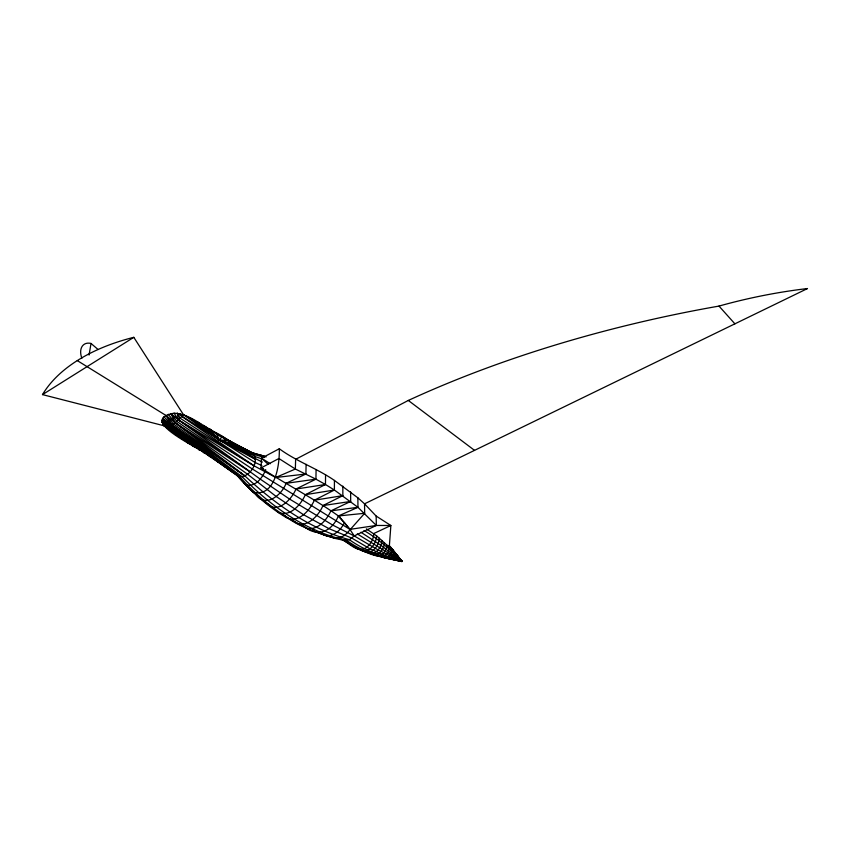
<?xml version="1.0" encoding="UTF-8"?>
<svg xmlns="http://www.w3.org/2000/svg" width="850" height="850" viewBox="0 0 850 850"><rect width="100%" height="100%" fill="white"/><g stroke="black" fill="none" stroke-linecap="round" stroke-linejoin="round"><path stroke-width="1.27" d="M208.813 455.026L210.545 456.843C203.543 449.576 134.938 420.293 174.112 413.196C189.922 413.844 202.353 426.296 216.187 432.756C232.422 441.214 245.809 454.665 262.406 462.071M366.392 528.891L376.561 535.819C376.561 543.299 369.378 553.467 361.123 550.258C369.846 553.573 387.887 563.497 389.257 547.389L390.862 525.502L376.348 525.449L357.956 507.312L334.39 490.025L334.433 480.431C316.912 468.308 296.459 461.412 279.289 448.757L261.534 458.203L261.035 467.936C287.087 485.031 315.106 499.024 340.382 517.363M265.699 469.646C262.873 477.456 254.894 488.049 245.501 484.638L236.64 474.853C251.048 491.661 267.814 506.547 286.843 517.937C298.945 523.143 309.899 510.149 314.383 500.204L334.39 490.025L325.465 484.5L325.561 474.884M278.109 512.369C290.126 517.469 300.911 504.517 305.394 494.679L325.465 484.5L315.934 479.166L316.083 469.519M256.094 494.594C265.306 508.481 282.104 494.721 286.046 483.321L305.894 474.002L306.117 464.323M279.289 448.757C279.703 464.058 275.825 497.069 253.258 492.384L243.748 482.779M363.418 550.29L364.799 551.639L380.789 556.878L399.288 560.628L399.882 558.567L389.215 545.477M376.561 535.819L386.877 545.062C386.793 550.173 382.797 556.123 377.241 555.857M381.873 540.419C381.905 546.933 375.636 555.741 368.475 552.936M384.413 542.736C384.455 548.696 378.717 556.739 372.162 554.168M379.259 538.114C379.27 545.137 372.534 554.657 364.799 551.639M89.048 355.056L91.024 343.453L98.079 349.509M334.433 480.431L357.861 497.813L357.956 507.312L338.396 515.95L344.484 522.612C341.126 529.444 334.517 536.35 326.326 535.766C311.78 530.326 296.193 525.311 284.251 515.238M357.861 497.813L364.533 503.827L364.671 513.283L338.396 515.95C331.776 531.728 317.039 538.146 303.206 525.693M350.625 491.906L350.678 501.436L330.894 510.85C326.846 519.722 318.867 529.295 308.199 528.7C282.051 516.683 259.112 498.451 240.008 477.052L162.616 418.423L168.204 425.744L238.064 476.351C248.88 479.336 260.334 461.688 253.056 453.092L224.814 438.547M342.837 486.094L342.848 495.656L322.894 505.591C318.931 516.077 303.694 531.462 293.197 520.285M263.543 468.701L261.035 467.936L278.896 458.522L295.354 469.03L315.934 479.166L295.949 489.047C291.996 499.056 277.419 514.484 267.144 503.699L272.404 507.461M364.671 513.283L347.427 532.706L344.516 535.447L338.3 538.401L335.421 538.433L326.326 535.766L314.118 531.303L312.545 529.699M190.177 418.614L183.387 414.566C178.627 420.229 171.998 426.955 163.912 425.744L42.5 394.612L133.801 337.333L183.387 414.566L219.332 440.034L222.275 436.496L220.501 436.252M378.632 555.507L383.297 557.43L401.976 561.457L390.022 546.539L401.976 561.457C383.392 557.239 365.011 550.821 349.361 539.686C309.368 528.806 274.901 503.774 244.896 475.936L174.962 422.641L171.052 413.546L178.447 419.879L253.895 465.715L275.719 477.509L295.354 469.03L295.63 459.319L408.308 400.446A632.411 280.649 -9.8 0 1 718.994 306.085A310.569 164.464 -12.7 0 1 807.5 288.543L364.533 503.827L376.146 516.056L376.348 525.449L354.216 535.925L349.361 539.686L344.516 540.515L335.421 538.433L323.489 534.661L322.054 533.216M305.394 494.679L334.39 490.025M314.383 500.204L342.848 495.656M295.949 489.047L325.465 484.5M322.894 505.591L350.678 501.436M174.112 413.196L178.447 419.879L252.174 468.892L349.913 529.369L376.348 525.449M286.046 483.321L315.934 479.166M330.894 510.85L357.956 507.312M275.719 477.509L305.894 474.002M334.156 537.753C346.237 536.616 355.311 555.709 366.796 547.273C370.897 543.926 373.703 538.868 373.798 533.524L390.862 525.502L376.146 516.056M396.397 555.199C400.095 555.401 396.684 562.084 394.134 559.714L397.067 560.394M397.099 555.974L401.976 561.457C382.564 557.887 363.014 552.256 346.853 540.504C306.159 531.537 270.884 506.473 242.335 476.914L171.498 424.618L163.933 416.787M199.282 423.672L190.251 418.136L219.332 440.034L228.214 440.257L222.838 437.676M198.401 449.682L201.418 449.905L204.436 453.316M393.157 559.481L390.235 558.758C393.454 561.574 397.981 554.933 394.974 552.394M387.324 557.993L389.268 558.503M398.937 560.649L401.976 561.457L397.556 555.974M201.28 424.479L196.966 421.738L219.332 440.034L234.005 444.04L225.144 439.174M245.204 449.608L251.101 452.434L266.156 456.886M263.84 456.11L251.101 452.434L233.527 443.626M264.414 457.523L254.511 454.538L232.422 442.956M188.966 442.903L186.564 442.106L201.418 449.905L192.44 445.942M398.905 560.426L401.976 561.457L386.877 545.062M261.418 455.303L265.179 456.578M262.183 458.989L255.361 456.684L229.67 441.915M211.034 430.397L203.522 425.382L219.332 440.034L239.626 447.844L229.617 441.989M342.518 539.739L359.476 549.599M383.297 557.43C388.152 559.258 392.477 552.798 391.361 548.388L389.024 545.827L389.257 547.389M363.024 551.002L357.467 548.813L343.124 539.527M355.927 547.304L357.797 548.069M399.946 560.607L401.976 561.457L399.203 558.301M184.344 439.705L180.763 438.164L197.976 447.95M212.84 431.173L209.929 429.059L219.332 440.034L245.087 451.679L236.226 446.271M261.853 465.577L255.042 462.474L177.289 413.259L178.447 419.879L260.206 479.103L289.574 499.078L332.679 525.066L354.216 535.925L378.069 549.918L401.976 561.457L400.021 559.428M178.596 435.869L175.058 434.127L198.124 447.939M216.187 432.756L219.332 440.034L250.399 455.526L243.801 451.371M220.107 436.124L222.466 437.336M399.989 560.437L401.976 561.457C390.522 549.78 378.165 538.751 363.991 530.506M224.326 438.526L230.148 441.543M232.475 442.754L251.101 452.434M224.283 438.696L226.599 439.907M219.332 440.034L255.542 459.393L244.662 452.338M174.123 432.491L169.437 429.983L197.009 447.164M218.663 435.2L254.511 454.538L211.916 431.014M168.417 428.304L163.912 425.744L197.009 447.068M235.556 474.109L165.24 425.967L161.936 422.099L168.204 425.744L240.008 477.052L169.819 425.297L162.616 418.423M192.44 419.964L195.84 421.983M230.69 442.892L234.016 444.922M357.276 533.906L401.976 561.457L398.044 560.617L401.976 561.457L400.308 560.001M77.286 360.591L165.846 415.384L174.962 422.641L247.509 474.194L276.154 496.474L303.514 514.707L328.918 528.615L351.879 538.124L369.962 548.813L385.167 555.528L401.976 561.457L380.917 545.328L360.931 532.249M400.074 560.267L401.976 561.457L400.18 560.129M238.308 447.908L241.602 449.979M270.289 463.728L261.534 458.203L268.026 464.259M203.437 425.85L206.667 427.911M195.936 446.282L162.605 423.969M207.878 454.176L210.024 455.6M207.984 454.346L212.351 457.311M408.308 400.446L474.534 450.362M202.438 450.681L210.545 456.843M263.075 500.459L266.124 502.892M161.936 422.099L234.494 473.354L168.204 425.744L161.936 420.219M251.207 490.227L254.139 492.851M386.357 557.738C390.777 561.765 397.184 551.331 391.669 549.121L394.315 552.139M389.651 546.89L391 548.378M718.994 306.085L734.899 323.829M338.396 515.95L349.913 529.369L354.216 535.925M394.963 552.904L396.918 555.199M344.484 522.612L349.913 529.369M168.258 414.29L174.962 422.641L249.985 471.782L176.715 421.345L171.052 413.546M177.289 413.259L180.157 418.253L253.895 465.715L181.804 416.468L180.423 413.727M42.5 394.612A181.231 106.069 3.5 0 1 133.801 337.333M81.855 358.275A16.564 10.614 54.2 0 1 91.024 343.453M244.896 475.936L171.498 424.618L165.846 415.384L173.219 423.736L244.896 475.936"/></g></svg>
